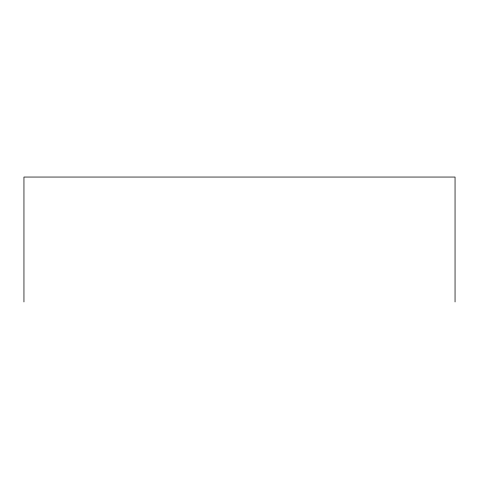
<?xml version="1.0" encoding="UTF-8"?>
<svg xmlns="http://www.w3.org/2000/svg" width="479" height="479" viewBox="0 0 479 479"><rect width="100%" height="100%" fill="white"/><g stroke="black" fill="none" stroke-linecap="round" stroke-linejoin="round"><path stroke-width="0.72" d="M455.05 301.95L455.05 177.05L23.95 177.05L23.95 301.95"/></g></svg>
